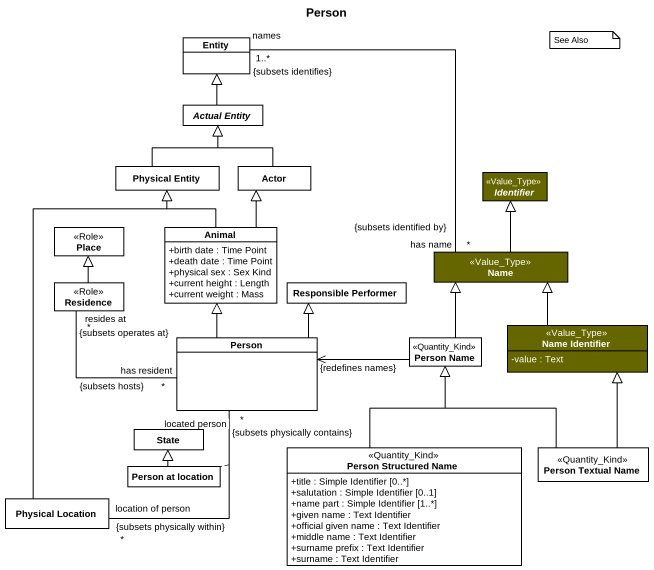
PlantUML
@startuml
title Person
hide circle
hide empty members
skinparam classAttributeIconSize 0
class "Entity" as Entity_
abstract class "Actual Entity" as Actual_Entity
class "Physical Entity" as Physical_Entity
class "Actor" as Actor_
abstract class Identifier <<Value_Type>> #666600
class Place <<Role>>
class Animal {
  +birth date : Time Point
  +death date : Time Point
  +physical sex : Sex Kind
  +current height : Length
  +current weight : Mass
}
class Name <<Value_Type>> #666600
class Residence <<Role>>
class "Responsible Performer" as Responsible_Performer
class "Person" as Person_
class "Person Name" as Person_Name <<Quantity_Kind>>
class "Name Identifier" as Name_Identifier <<Value_Type>> #666600 {
  -value : Text
}
class "State" as State_
class "Person Structured Name" as Person_Structured_Name <<Quantity_Kind>> {
  +title : Simple Identifier [0..*]
  +salutation : Simple Identifier [0..1]
  +name part : Simple Identifier [1..*]
  +given name : Text Identifier
  +official given name : Text Identifier
  +middle name : Text Identifier
  +surname prefix : Text Identifier
  +surname : Text Identifier
}
class "Person Textual Name" as Person_Textual_Name <<Quantity_Kind>>
class "Physical Location" as Physical_Location
class "Person at location" as Person_at_location
Actual_Entity -up-|> Entity_
Physical_Entity -up-|> Actual_Entity
Actor_ -up-|> Actual_Entity
Animal -up-|> Physical_Entity
Animal -up-|> Actor_
Name "has name\n{subsets identified by}\n*" -up- "names\n1..*\n{subsets identifies}" Entity_
Name -up-|> Identifier
Residence -up-|> Place
Person_ -up-|> Animal
Person_ "has resident\n{subsets hosts}\n*" -left- "resides at\n{subsets operates at}\n*" Residence
Person_ -up-|> Responsible_Performer
Person_ "located person\n{subsets physically contains}\n*" -- "location of person\n{subsets physically within}\n*" Physical_Location
(Person_, Physical_Location) .. Person_at_location
Person_Name -up-|> Name
Person_Name -left-> "{redefines names}" Person_
Name_Identifier -up-|> Name
Person_Structured_Name -up-|> Person_Name
Person_Textual_Name -up-|> Person_Name
Person_Textual_Name -up-|> Name_Identifier
Physical_Location -up-|> Physical_Entity
Person_at_location -up-|> State_
note as N1
  See Also
end note
@enduml
